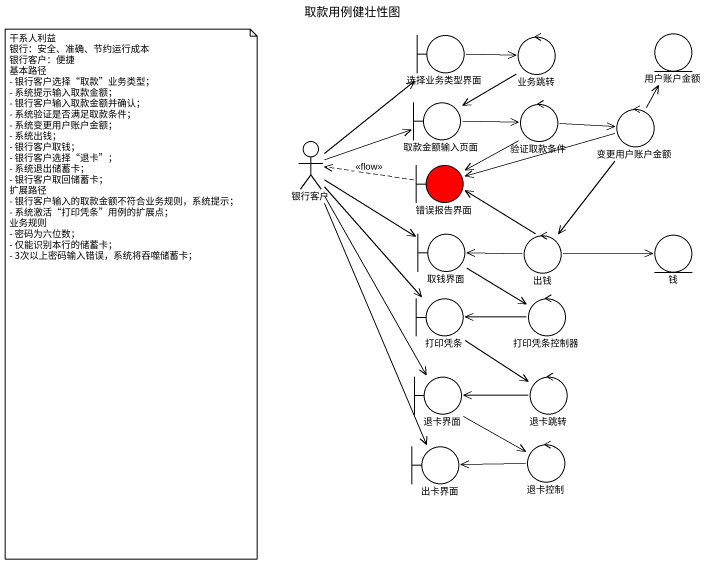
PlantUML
@startuml
title 取款用例健壮性图
boundary 选择业务类型界面
control 业务跳转
entity 用户账户金额
boundary 取款金额输入页面
control 验证取款条件
control 变更用户账户金额
actor 银行客户
boundary 错误报告界面 #FF0000
boundary 取钱界面
control 出钱
entity 钱
boundary 打印凭条
control 打印凭条控制器
boundary 退卡界面
control 退卡跳转
boundary 出卡界面
control 退卡控制
选择业务类型界面 -right-> 业务跳转
业务跳转 --> 取款金额输入页面
取款金额输入页面 -right-> 验证取款条件
验证取款条件 -right-> 变更用户账户金额
验证取款条件 --> 错误报告界面
变更用户账户金额 -up-> 用户账户金额
变更用户账户金额 -left-> 错误报告界面
变更用户账户金额 --> 出钱
银行客户 -up-> 选择业务类型界面
银行客户 -right-> 取款金额输入页面
银行客户 -right-> 取钱界面
银行客户 --> 打印凭条
银行客户 --> 退卡界面
银行客户 --> 出卡界面
错误报告界面 .left.> 银行客户 : <<flow>>
取钱界面 --> 打印凭条控制器
出钱 -up-> 错误报告界面
出钱 -left-> 取钱界面
出钱 -right-> 钱
打印凭条 --> 退卡跳转
打印凭条控制器 -left-> 打印凭条
退卡界面 --> 退卡控制
退卡跳转 -left-> 退卡界面
退卡控制 -left-> 出卡界面
note as N1
  干系人利益
  银行：安全、准确、节约运行成本
  银行客户：便捷
  基本路径
  - 银行客户选择“取款”业务类型；
  - 系统提示输入取款金额；
  - 银行客户输入取款金额并确认；
  - 系统验证是否满足取款条件；
  - 系统变更用户账户金额；
  - 系统出钱；
  - 银行客户取钱；
  - 银行客户选择“退卡”；
  - 系统退出储蓄卡；
  - 银行客户取回储蓄卡；
  扩展路径
  - 银行客户输入的取款金额不符合业务规则，系统提示；
  - 系统激活“打印凭条”用例的扩展点；
  业务规则
  - 密码为六位数；
  - 仅能识别本行的储蓄卡；
  - 3次以上密码输入错误，系统将吞噬储蓄卡；
end note
@enduml
